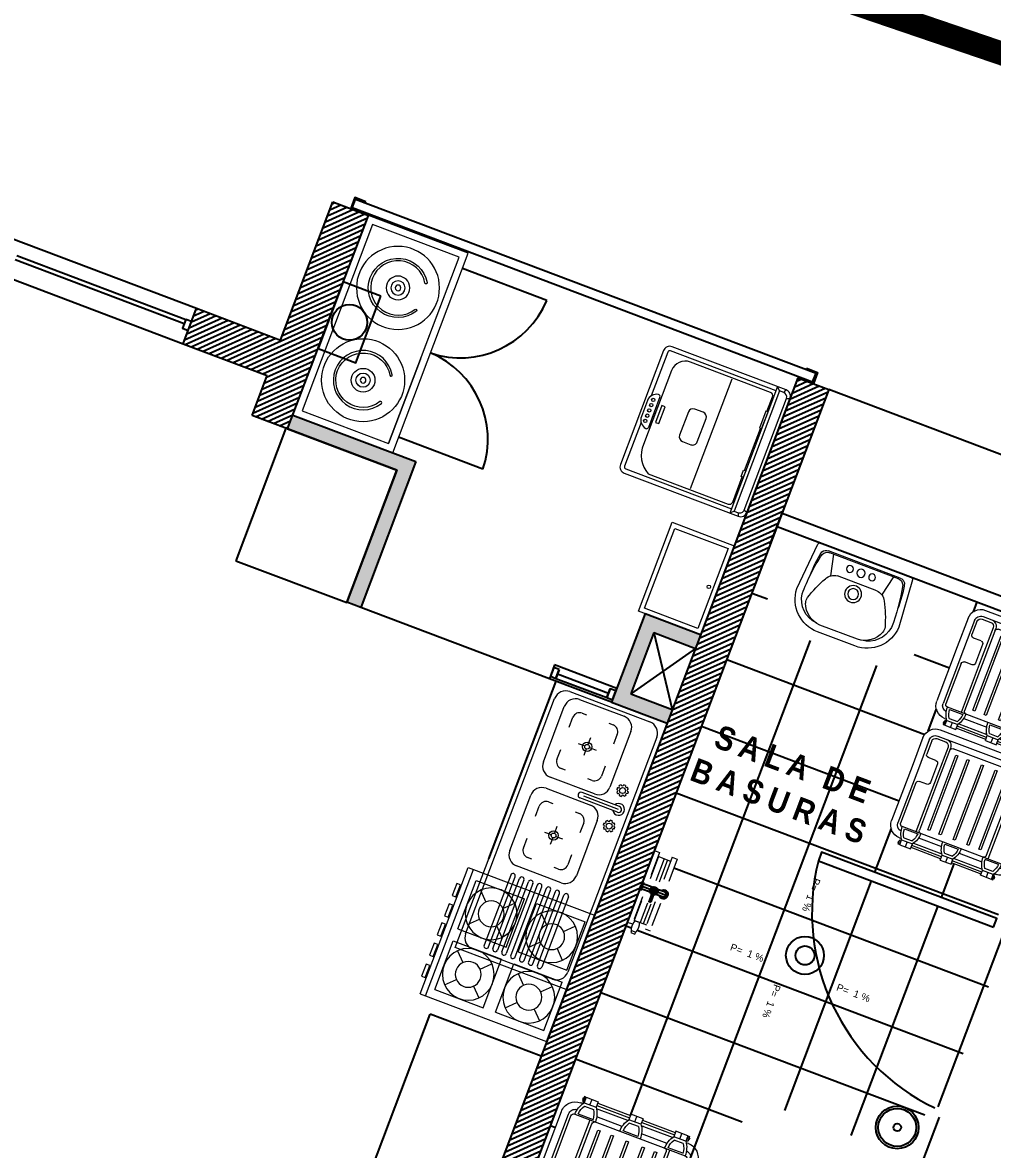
# Model space of a CAD drawing. Extents: x 0 to 346944, y 0 to 6285838.
# Drawn here: x 344185.318 to 344189.405, y 6284448.236 to 6284452.987 of the extents above; entities that cross this region are included whole.
import ezdxf

# ---------------------------------------------------------------- set-up
doc = ezdxf.new("R2010")
doc.units = 0
doc.header["$LTSCALE"] = 5
for name, pattern in [('DASHDOT', [1, 0.5, -0.25, 0, -0.25]), ('DASHDOTX2', [2, 1, -0.5, 0, -0.5]), ('HIDDEN2', [0.1875, 0.125, -0.0625])]:
    doc.linetypes.add(name, pattern=pattern)
for name, color, linetype in [('25', 2, 'Continuous'), ('PLANTA', 6, 'Continuous'), ('Prosan General Linea Oficial', 6, 'DASHDOTX2'), ('PUNTO-DE-INTERES', 254, 'Continuous')]:
    doc.layers.add(name, color=color, linetype=linetype)
doc.layers.add('76', color=76, linetype='Continuous', lineweight=5)
doc.layers.add('Muebles', color=8, linetype='Continuous', lineweight=15)
doc.styles.get("Standard").update_dxf_attribs({"font": 'ariblk.ttf', "height": 2})
doc.styles.add('TITULO', font='', dxfattribs={"height": 0.04})
doc.styles.get('TITULO').set_extended_font_data('Arial Black')

# ---------------------------------------------------------------- blocks, each defined once
blk = doc.blocks.new('cocina')
at = {"layer": 'Muebles'}
for p, q in [((36.971, 32.0011), (36.971, 32.5711)), ((37.5404, 32.5711), (36.971, 32.5711)), ((37.5165, 32.0011), (37.5165, 32.5711)), ((37.5404, 32.0011), (37.5404, 32.5711)), ((37.2165, 32.5315), (36.9983, 32.5315)), ((36.9983, 32.3133), (36.9983, 32.5315)), ((37.0688, 32.461), (37.0303, 32.4996)), ((37.1845, 32.4996), (37.146, 32.461)), ((37.2165, 32.3133), (37.2165, 32.5315)), ((37.271, 32.3133), (37.271, 32.5315)), ((37.4892, 32.5315), (37.271, 32.5315)), ((37.3416, 32.461), (37.303, 32.4996)), ((37.4573, 32.4996), (37.4187, 32.461)), ((37.4892, 32.3133), (37.4892, 32.5315)), ((37.0688, 32.3839), (37.0303, 32.3453)), ((37.1845, 32.3453), (37.146, 32.3839)), ((37.3416, 32.3839), (37.303, 32.3453)), ((37.4573, 32.3453), (37.4187, 32.3839)), ((37.2165, 32.3133), (36.9983, 32.3133)), ((37.4892, 32.3133), (37.271, 32.3133)), ((37.2165, 32.2588), (36.9983, 32.2588)), ((36.9983, 32.0406), (36.9983, 32.2588)), ((37.2165, 32.0406), (37.2165, 32.2588)), ((37.271, 32.0406), (37.271, 32.2588)), ((37.4892, 32.2588), (37.271, 32.2588)), ((37.4892, 32.0406), (37.4892, 32.2588)), ((37.0688, 32.1883), (37.0303, 32.2268)), ((37.1845, 32.2268), (37.146, 32.1883)), ((37.3416, 32.1883), (37.303, 32.2268)), ((37.4573, 32.2268), (37.4187, 32.1883)), ((37.0688, 32.1111), (37.0303, 32.0726)), ((37.1845, 32.0726), (37.146, 32.1111)), ((37.3416, 32.1111), (37.303, 32.0726)), ((37.4573, 32.0726), (37.4187, 32.1111)), ((37.2165, 32.0406), (36.9983, 32.0406)), ((37.4892, 32.0406), (37.271, 32.0406)), ((37.5404, 32.0011), (36.971, 32.0011))]:
    blk.add_line(p, q, dxfattribs=at)
for points in [[(37.5609, 32.4373), (37.5447, 32.4373), (37.5447, 32.4913), (37.5609, 32.4913)], [(37.5609, 32.3455), (37.5447, 32.3455), (37.5447, 32.3995), (37.5609, 32.3995)], [(37.5609, 32.2591), (37.5447, 32.2591), (37.5447, 32.3131), (37.5609, 32.3131)], [(37.5609, 32.1672), (37.5447, 32.1672), (37.5447, 32.2213), (37.5609, 32.2213)], [(37.5609, 32.0727), (37.5447, 32.0727), (37.5447, 32.1267), (37.5609, 32.1267)]]:
    blk.add_lwpolyline(points, close=True, dxfattribs=at)
for centre, radius in [((37.1074, 32.4224), 0.1091), ((37.3801, 32.4224), 0.1091), ((37.1074, 32.4224), 0.0545), ((37.3801, 32.4224), 0.0545), ((37.1074, 32.1497), 0.1091), ((37.3801, 32.1497), 0.1091), ((37.1074, 32.1497), 0.0545), ((37.3801, 32.1497), 0.0545)]:
    blk.add_circle(centre, radius, dxfattribs=at)
blk = doc.blocks.new('GAS')
at = {"layer": 'Muebles', "elevation": -597.625}
blk.add_lwpolyline([(38.2517, 33.8996, 1), (38.2432, 33.9048, -3.596996), (38.2432, 34.0235, 1), (38.2517, 34.0287, 3.596996)], format="xyb", close=True, dxfattribs=at)
at = {"layer": 'Muebles'}
for radius in [0.175, 0.05, 0.03]:
    blk.add_circle((38.1447, 33.9642, -597.625), radius, dxfattribs=at)
blk = doc.blocks.new('nicho gas')
at = {"layer": 'Muebles'}
for q in [(38.3429, 34.1534), (38.3429, 33.3134)]:
    blk.add_line((38.3429, 33.7734), q, dxfattribs=at)
for points in [[(37.9229, 34.1834), (38.3729, 34.1834), (38.3729, 33.2834), (37.9229, 33.2834)], [(37.9529, 34.1534), (38.3429, 34.1534), (38.3429, 33.3134), (37.9529, 33.3134)]]:
    blk.add_lwpolyline(points, close=True, dxfattribs=at)
for centre in [(38.1479, 33.9414), (38.1479, 33.5254)]:
    blk.add_circle(centre, 0.012, dxfattribs=at)
at = {"layer": 'Muebles', "xscale": -1, "rotation": 180}
blk.add_blockref('GAS', (0.0032, 67.9055, 597.625), dxfattribs=at)
at = {"layer": 'Muebles'}
blk.add_blockref('GAS', (0.0032, -0.4387, 597.625), dxfattribs=at)
blk = doc.blocks.new('lavadora')
at = {"layer": 'Muebles'}
for p, q in [((3364.8017, 1647.838), (3364.2887, 1647.838)), ((3364.7637, 1647.838), (3364.7637, 1647.268)), ((3364.7779, 1647.8237), (3364.7637, 1647.838)), ((3364.7969, 1647.8237), (3364.8017, 1647.838)), ((3364.2602, 1647.8095), (3364.2602, 1647.2965)), ((3364.2792, 1647.8095), (3364.2792, 1647.6126)), ((3364.7637, 1647.819), (3364.2887, 1647.819)), ((3364.7447, 1647.8047), (3364.3837, 1647.8047)), ((3364.5728, 1647.306), (3364.5728, 1647.8)), ((3364.7589, 1647.724), (3364.7589, 1647.7905)), ((3364.7779, 1647.8237), (3364.7779, 1647.2822)), ((3364.7969, 1647.8237), (3364.7779, 1647.8237)), ((3364.8159, 1647.8047), (3364.8302, 1647.8095)), ((3364.8159, 1647.3012), (3364.8159, 1647.8047)), ((3364.8302, 1647.2965), (3364.8302, 1647.8095)), ((3364.3219, 1647.743), (3364.3219, 1647.4102)), ((3364.7542, 1647.724), (3364.7542, 1647.6477)), ((3364.7637, 1647.724), (3364.7542, 1647.724)), ((3364.7637, 1647.6477), (3364.7637, 1647.724)), ((3364.7542, 1647.6477), (3364.7637, 1647.6477)), ((3364.7589, 1647.4577), (3364.7589, 1647.6477)), ((3364.2716, 1647.5888), (3364.2716, 1647.5166)), ((3364.3153, 1647.6218), (3364.3153, 1647.4837)), ((3364.3362, 1647.5907), (3364.3362, 1647.5147)), ((3364.3504, 1647.5907), (3364.3362, 1647.5907)), ((3364.3504, 1647.5147), (3364.3504, 1647.5907)), ((3364.4497, 1647.605), (3364.4497, 1647.5005)), ((3364.5086, 1647.6259), (3364.4706, 1647.6259)), ((3364.5295, 1647.5005), (3364.5295, 1647.605)), ((3364.2792, 1647.4929), (3364.2792, 1647.2965)), ((3364.3362, 1647.5147), (3364.3504, 1647.5147)), ((3364.4706, 1647.4796), (3364.5086, 1647.4796)), ((3364.7542, 1647.4292), (3364.7542, 1647.4577)), ((3364.7542, 1647.4577), (3364.7637, 1647.4577)), ((3364.7637, 1647.4577), (3364.7637, 1647.4292)), ((3364.7637, 1647.4292), (3364.7542, 1647.4292)), ((3364.7589, 1647.3155), (3364.7589, 1647.4292)), ((3364.2887, 1647.287), (3364.7637, 1647.287)), ((3364.2887, 1647.268), (3364.8017, 1647.268)), ((3364.3837, 1647.3012), (3364.7447, 1647.3012)), ((3364.7779, 1647.2822), (3364.7637, 1647.268)), ((3364.7779, 1647.2822), (3364.7969, 1647.2822)), ((3364.7969, 1647.2822), (3364.8017, 1647.268)), ((3364.8159, 1647.3012), (3364.8302, 1647.2965))]:
    blk.add_line(p, q, dxfattribs=at)
for centre in [(3364.2934, 1647.6002), (3364.2934, 1647.5765), (3364.2934, 1647.5527), (3364.2934, 1647.529), (3364.2934, 1647.5052)]:
    blk.add_circle(centre, 0.00713, dxfattribs=at)
for centre, radius, start, end in [((3364.2887, 1647.8095), 0.0285, 90, 180), ((3364.8017, 1647.8095), 0.0285, 0, 90), ((3364.2887, 1647.8095), 0.0095, 90, 180), ((3364.3837, 1647.743), 0.0618, 90, 180), ((3364.7447, 1647.7905), 0.0143, 0, 90), ((3364.7969, 1647.8047), 0.019, 0, 90), ((3364.3124, 1647.5888), 0.0408, 98.2132, 180), ((3364.3077, 1647.6218), 0.0076, 0, 98.2132), ((3364.4706, 1647.605), 0.0209, 90, 180), ((3364.5086, 1647.605), 0.0209, 0, 90), ((3364.3124, 1647.5166), 0.0408, 180, 261.7868), ((3364.4706, 1647.5005), 0.0209, 180, 270), ((3364.5086, 1647.5005), 0.0209, 270, 0), ((3364.3077, 1647.4837), 0.0076, 261.7868, 0), ((3364.4393, 1647.4048), 0.1176, 177.3205, 241.7298), ((3364.7447, 1647.3155), 0.0143, 270, 0), ((3364.2887, 1647.2965), 0.0285, 180, 270), ((3364.2887, 1647.2965), 0.0095, 180, 270), ((3364.7969, 1647.3012), 0.019, 270, 0), ((3364.8017, 1647.2965), 0.0285, 270, 0)]:
    blk.add_arc(centre, radius, start, end, dxfattribs=at)
blk = doc.blocks.new('lavamopa')
at = {"layer": 'Muebles', "elevation": 601.4878}
for points in [[(39.4163, 32.9535), (39.8163, 32.9535), (39.8163, 32.6735), (39.4163, 32.6735)], [(39.4363, 32.9335), (39.7963, 32.9335), (39.7963, 32.6935), (39.4363, 32.6935)]]:
    blk.add_lwpolyline(points, close=True, dxfattribs=at)
at = {"layer": 'Muebles'}
blk.add_circle((39.6163, 32.7124, 601.4878), 0.00735, dxfattribs=at)
blk = doc.blocks.new('Lava Plato')
at = {"layer": 'Muebles'}
for p, q in [((3364.3268, 1648.6459), (3364.6868, 1648.6459)), ((3364.2768, 1647.5359), (3364.2768, 1648.5959)), ((3364.3868, 1648.2975), (3364.3868, 1648.614)), ((3364.4068, 1648.614), (3364.4068, 1648.2975)), ((3364.4268, 1648.614), (3364.4268, 1648.2975)), ((3364.4468, 1648.2975), (3364.4468, 1648.614)), ((3364.4668, 1648.614), (3364.4668, 1648.2975)), ((3364.4868, 1648.2975), (3364.4868, 1648.614)), ((3364.5068, 1648.614), (3364.5068, 1648.2975)), ((3364.5268, 1648.2975), (3364.5268, 1648.614)), ((3364.5468, 1648.2975), (3364.5468, 1648.614)), ((3364.5668, 1648.614), (3364.5668, 1648.2975)), ((3364.5868, 1648.2975), (3364.5868, 1648.614)), ((3364.6068, 1648.614), (3364.6068, 1648.2975)), ((3364.6268, 1648.614), (3364.6268, 1648.2975)), ((3364.6468, 1648.2975), (3364.6468, 1648.614)), ((3364.7368, 1648.5959), (3364.7368, 1647.5359)), ((3364.4368, 1648.2527), (3364.6368, 1648.2527)), ((3364.3868, 1647.9527), (3364.3868, 1648.2027)), ((3364.4368, 1648.1277), (3364.4368, 1648.1727)), ((3364.4668, 1648.2027), (3364.4868, 1648.2027)), ((3364.5868, 1648.2027), (3364.6068, 1648.2027)), ((3364.6368, 1648.1727), (3364.6368, 1648.1277)), ((3364.6868, 1648.2027), (3364.6868, 1647.9527)), ((3364.5368, 1648.0877), (3364.5368, 1648.1177)), ((3364.5268, 1648.0777), (3364.4968, 1648.0777)), ((3364.5368, 1648.0377), (3364.5368, 1648.0677)), ((3364.5768, 1648.0777), (3364.5468, 1648.0777)), ((3364.4368, 1647.9827), (3364.4368, 1648.0277)), ((3364.6368, 1648.0277), (3364.6368, 1647.9827)), ((3364.4868, 1647.9527), (3364.4668, 1647.9527)), ((3364.6068, 1647.9527), (3364.5868, 1647.9527)), ((3364.3193, 1647.8902), (3364.4886, 1647.8902)), ((3364.3193, 1647.8777), (3364.4761, 1647.8777)), ((3364.6368, 1647.9027), (3364.4368, 1647.9027)), ((3364.3193, 1647.8652), (3364.4886, 1647.8652)), ((3364.4368, 1647.8527), (3364.6368, 1647.8527)), ((3364.3868, 1647.5527), (3364.3868, 1647.8027)), ((3364.4668, 1647.8027), (3364.4868, 1647.8027)), ((3364.5868, 1647.8027), (3364.6068, 1647.8027)), ((3364.6868, 1647.8027), (3364.6868, 1647.5527)), ((3364.4368, 1647.7277), (3364.4368, 1647.7727)), ((3364.6368, 1647.7727), (3364.6368, 1647.7277)), ((3364.5368, 1647.6877), (3364.5368, 1647.7177)), ((3364.5268, 1647.6777), (3364.4968, 1647.6777)), ((3364.5368, 1647.6377), (3364.5368, 1647.6677)), ((3364.5768, 1647.6777), (3364.5468, 1647.6777)), ((3364.4368, 1647.5827), (3364.4368, 1647.6277)), ((3364.6368, 1647.6277), (3364.6368, 1647.5827)), ((3364.4868, 1647.5527), (3364.4668, 1647.5527)), ((3364.6068, 1647.5527), (3364.5868, 1647.5527)), ((3364.6368, 1647.5027), (3364.4368, 1647.5027)), ((3364.6868, 1647.4859), (3364.3268, 1647.4859))]:
    blk.add_line(p, q, dxfattribs=at)
blk.add_lwpolyline([(3364.2568, 1648.6659), (3364.7568, 1648.6659), (3364.7568, 1647.4659), (3364.2568, 1647.4659)], close=True, dxfattribs=at)
for centre, radius in [((3364.5368, 1648.0777), 0.02), ((3364.5368, 1648.0777), 0.01), ((3364.3318, 1647.9577), 0.0125), ((3364.3318, 1647.7977), 0.0125), ((3364.5368, 1647.6777), 0.02), ((3364.5368, 1647.6777), 0.01)]:
    blk.add_circle(centre, radius, dxfattribs=at)
for centre, radius, start, end in [((3364.3268, 1648.5959), 0.05, 90, 180), ((3364.6868, 1648.5959), 0.05, 0, 90), ((3364.3968, 1648.614), 0.01, 90, 180), ((3364.3968, 1648.614), 0.01, 0, 90), ((3364.4368, 1648.614), 0.01, 90, 180), ((3364.4368, 1648.614), 0.01, 0, 90), ((3364.4768, 1648.614), 0.01, 90, 180), ((3364.4768, 1648.614), 0.01, 0, 90), ((3364.5168, 1648.614), 0.01, 90, 180), ((3364.5168, 1648.614), 0.01, 0, 90), ((3364.5568, 1648.614), 0.01, 90, 180), ((3364.5568, 1648.614), 0.01, 0, 90), ((3364.5968, 1648.614), 0.01, 90, 180), ((3364.5968, 1648.614), 0.01, 0, 90), ((3364.6368, 1648.614), 0.01, 90, 180), ((3364.6368, 1648.614), 0.01, 0, 90), ((3364.3968, 1648.2975), 0.01, 180, 270), ((3364.4368, 1648.2027), 0.05, 90, 180), ((3364.3968, 1648.2975), 0.01, 270, 0), ((3364.4368, 1648.2975), 0.01, 180, 270), ((3364.4368, 1648.2975), 0.01, 270, 0), ((3364.4768, 1648.2975), 0.01, 180, 270), ((3364.4768, 1648.2975), 0.01, 270, 0), ((3364.5168, 1648.2975), 0.01, 180, 270), ((3364.5168, 1648.2975), 0.01, 270, 0), ((3364.5568, 1648.2975), 0.01, 180, 270), ((3364.5568, 1648.2975), 0.01, 270, 0), ((3364.5968, 1648.2975), 0.01, 180, 270), ((3364.5968, 1648.2975), 0.01, 270, 0), ((3364.6368, 1648.2975), 0.01, 180, 270), ((3364.6368, 1648.2975), 0.01, 270, 0), ((3364.6368, 1648.2027), 0.05, 0, 90), ((3364.4668, 1648.1727), 0.03, 90, 180), ((3364.6068, 1648.1727), 0.03, 0, 90), ((3364.3078, 1647.9677), 0.00598, 263.5191, 51.4809), ((3364.3318, 1647.9577), 0.025, 125.7931, 144.2069), ((3364.3218, 1647.9817), 0.00598, 218.5191, 6.4809), ((3364.3318, 1647.9577), 0.025, 80.7931, 99.2069), ((3364.3417, 1647.9817), 0.00598, 173.5191, 321.4809), ((3364.3318, 1647.9577), 0.025, 35.7931, 54.2069), ((3364.3558, 1647.9677), 0.00598, 128.5191, 276.4809), ((3364.4668, 1647.9827), 0.03, 180, 270), ((3364.6068, 1647.9827), 0.03, 270, 0), ((3364.3318, 1647.9577), 0.025, 170.7931, 189.2069), ((3364.3078, 1647.9478), 0.00598, 308.5191, 96.4809), ((3364.3318, 1647.9577), 0.025, 215.7931, 234.2069), ((3364.3218, 1647.9337), 0.00598, 353.5191, 141.4809), ((3364.3318, 1647.9577), 0.025, 260.7931, 279.2069), ((3364.3417, 1647.9337), 0.00598, 38.5191, 186.4809), ((3364.3318, 1647.9577), 0.025, 305.7931, 324.2069), ((3364.3558, 1647.9478), 0.00598, 83.5191, 231.4809), ((3364.3318, 1647.9577), 0.025, 350.7931, 9.2069), ((3364.4368, 1647.9527), 0.05, 180, 270), ((3364.6368, 1647.9527), 0.05, 270, 0), ((3364.3193, 1647.8777), 0.025, 30, 330), ((3364.3193, 1647.8777), 0.0125, 90, 270), ((3364.4886, 1647.8777), 0.0125, 270, 90), ((3364.4368, 1647.8027), 0.05, 90, 180), ((3364.6368, 1647.8027), 0.05, 0, 90), ((3364.3318, 1647.7977), 0.025, 170.7931, 189.2069), ((3364.3078, 1647.8077), 0.00598, 263.5191, 51.4809), ((3364.3078, 1647.7878), 0.00598, 308.5191, 96.4809), ((3364.3318, 1647.7977), 0.025, 125.7931, 144.2069), ((3364.3318, 1647.7977), 0.025, 215.7931, 234.2069), ((3364.3218, 1647.8217), 0.00598, 218.5191, 6.4809), ((3364.3218, 1647.7737), 0.00598, 353.5191, 141.4809), ((3364.3318, 1647.7977), 0.025, 80.7931, 99.2069), ((3364.3417, 1647.8217), 0.00598, 173.5191, 321.4809), ((3364.3417, 1647.7737), 0.00598, 38.5191, 186.4809), ((3364.3318, 1647.7977), 0.025, 35.7931, 54.2069), ((3364.3318, 1647.7977), 0.025, 305.7931, 324.2069), ((3364.3558, 1647.8077), 0.00598, 128.5191, 276.4809), ((3364.3558, 1647.7878), 0.00598, 83.5191, 231.4809), ((3364.3318, 1647.7977), 0.025, 350.7931, 9.2069), ((3364.4668, 1647.7727), 0.03, 90, 180), ((3364.6068, 1647.7727), 0.03, 0, 90), ((3364.3318, 1647.7977), 0.025, 260.7931, 279.2069), ((3364.4368, 1647.5527), 0.05, 180, 270), ((3364.4668, 1647.5827), 0.03, 180, 270), ((3364.6068, 1647.5827), 0.03, 270, 0), ((3364.6368, 1647.5527), 0.05, 270, 0), ((3364.3268, 1647.5359), 0.05, 180, 270), ((3364.6868, 1647.5359), 0.05, 270, 0)]:
    blk.add_arc(centre, radius, start, end, dxfattribs=at)
blk = doc.blocks.new('L')
at = {"color": 8}
for p, q in [((-0.1074, 0), (-0.07, 0)), ((-0.0961, 0.0113), (-0.0656, 0.0113)), ((-0.0532, 0), (-0.0658, 0)), ((-0.0569, 0.0027), (-0.0569, -0.048)), ((-0.0532, 0.0065), (-0.0532, 0.0065)), ((-0.0532, 0), (-0.0405, 0)), ((-0.0494, 0.0027), (-0.0494, -0.048)), ((-0.0407, 0.0113), (0, 0.0113)), ((-0.0364, 0), (0, 0)), ((0, 0), (0, 0.019)), ((0, 0.019), (0.0049, 0.019)), ((0, 0), (0, -0.019)), ((0.0049, 0.019), (0.0049, 0)), ((0.0049, -0.019), (0.0049, 0)), ((-0.0961, -0.0113), (-0.0656, -0.0113)), ((-0.0407, -0.0113), (0, -0.0113)), ((0, -0.019), (0.0049, -0.019)), ((-0.0532, -0.0518), (-0.0532, -0.0518))]:
    blk.add_line(p, q, dxfattribs=at)
for centre, radius, start, end in [((-0.0961, 0), 0.0189, 36.8699, 323.1301), ((-0.0961, 0), 0.0151, 48.5904, 311.4096), ((-0.0961, 0), 0.0113, 90, 270), ((-0.0532, 0), 0.0168, 282.9781, 257.0219), ((-0.0532, 0), 0.0117, 288.7717, 251.2283), ((-0.0532, 0.0027), 0.00377, 90, 180), ((-0.0532, 0.0027), 0.00377, 360, 90), ((-0.0532, -0.048), 0.00377, 180, 270), ((-0.0532, -0.048), 0.00377, 270, 360)]:
    blk.add_arc(centre, radius, start, end, dxfattribs=at)
blk = doc.blocks.new('A$C06A264A9')
at = {"layer": '76', "color": 8, "linetype": 'HIDDEN2', "ltscale": 0.01}
for p, q in [((0.0299, 0.1027), (0.0299, 0.0799)), ((0.352, 0.1027), (0.352, 0.0799)), ((0.0299, 0.0799), (0.352, 0.0799)), ((0.047, 0.0799), (0.047, 0.0228)), ((0.047, 0.078), (0.3349, 0.078)), ((0.047, 0.0513), (0.3349, 0.0513)), ((0.3349, 0.0799), (0.3349, 0.0228)), ((0.3349, 0.0793), (0.3349, 0.0624)), ((0.3796, 0.0736), (0.3796, 0.0546)), ((0.0299, 0.0228), (0.0299, 0)), ((0.0299, 0.0228), (0.352, 0.0228)), ((0.0299, 0), (0.352, 0)), ((0.047, 0.0371), (0.3349, 0.0371)), ((0.352, 0.0228), (0.352, 0))]:
    blk.add_line(p, q, dxfattribs=at)
for points in [[(0.3349, 0.0727, -0.032394), (0.3374, 0.074, -0.061522), (0.3462, 0.0769, -0.047795), (0.3581, 0.078, -0.047795)], [(0.3785, 0.0546, -0.059976), (0.3699, 0.0519, -0.047795), (0.3581, 0.0507, -0.047795), (0.3462, 0.0519, -0.061522), (0.3374, 0.0547, -0.025874), (0.3349, 0.0558, -0.183437)], [(0.3581, 0.078, -0.047795), (0.3699, 0.0769, -0.061522), (0.3787, 0.074, -0.014601), (0.3798, 0.0735, -0.183437)]]:
    blk.add_lwpolyline(points, format="xyb", dxfattribs=at)
blk.add_lwpolyline([(0.3798, 0.0735), (0.3877, 0.0735), (0.3877, 0.0546), (0.3785, 0.0546)], dxfattribs=at)
at = {"layer": '25', "color": 8, "rotation": 89.99999923757012}
blk.add_blockref('L', (0.1891, 0.0978), dxfattribs=at)
blk = doc.blocks.new('BASURERO 360')
at = {"layer": 'Muebles', "ltscale": 0.01}
for p, q in [((3219.9417, 1613.8597), (3219.9415, 1613.8374)), ((3219.9473, 1613.8596), (3219.9417, 1613.8597)), ((3219.9471, 1613.8374), (3219.9473, 1613.8596)), ((3219.9492, 1613.8597), (3219.949, 1613.835)), ((3219.9492, 1613.8597), (3220.0037, 1613.8593)), ((3219.9759, 1613.8347), (3219.9761, 1613.8595)), ((3220.0037, 1613.8593), (3220.0035, 1613.8345)), ((3220.1514, 1613.8581), (3220.1513, 1613.8334)), ((3220.1514, 1613.8581), (3220.2059, 1613.8577)), ((3220.1787, 1613.8332), (3220.1789, 1613.8579)), ((3220.2059, 1613.8577), (3220.2057, 1613.833)), ((3220.3537, 1613.8566), (3220.3535, 1613.8318)), ((3220.4081, 1613.8561), (3220.3537, 1613.8566)), ((3220.381, 1613.8316), (3220.3812, 1613.8564)), ((3220.4081, 1613.8561), (3220.4079, 1613.8314)), ((3220.4099, 1613.8338), (3220.4101, 1613.8561)), ((3220.4101, 1613.8561), (3220.4157, 1613.856)), ((3220.4157, 1613.856), (3220.4155, 1613.8337)), ((3219.9359, 1613.8299), (3219.9455, 1613.8298)), ((3219.9384, 1613.8536), (3219.9384, 1613.8435)), ((3219.9384, 1613.8536), (3219.9416, 1613.8536)), ((3219.9384, 1613.8435), (3219.9415, 1613.8435)), ((3219.9415, 1613.8374), (3219.9471, 1613.8374)), ((3219.9471, 1613.8434), (3219.9491, 1613.8434)), ((3219.9472, 1613.8536), (3219.9492, 1613.8536)), ((3219.949, 1613.835), (3220.0035, 1613.8345)), ((3219.9557, 1613.8223), (3219.9967, 1613.822)), ((3220.1513, 1613.8419), (3220.0036, 1613.843)), ((3220.1514, 1613.852), (3220.0037, 1613.8531)), ((3220.0069, 1613.8293), (3220.1477, 1613.8282)), ((3220.1381, 1613.8283), (3220.1477, 1613.8282)), ((3220.1513, 1613.8334), (3220.2057, 1613.833)), ((3220.1579, 1613.8207), (3220.1989, 1613.8204)), ((3220.3535, 1613.8403), (3220.2058, 1613.8414)), ((3220.3536, 1613.8504), (3220.2059, 1613.8516)), ((3220.2092, 1613.8278), (3220.35, 1613.8267)), ((3220.4079, 1613.8314), (3220.3535, 1613.8318)), ((3220.4011, 1613.8189), (3220.3601, 1613.8192)), ((3220.41, 1613.8398), (3220.408, 1613.8399)), ((3220.4101, 1613.85), (3220.4081, 1613.85)), ((3220.4155, 1613.8337), (3220.4099, 1613.8338)), ((3220.4114, 1613.8262), (3220.421, 1613.8261)), ((3220.421, 1613.8261), (3220.4114, 1613.8262)), ((3220.4188, 1613.8499), (3220.4156, 1613.8499)), ((3220.4187, 1613.8398), (3220.4156, 1613.8398)), ((3220.4188, 1613.8499), (3220.4187, 1613.8398)), ((3219.8703, 1613.4968), (3219.8724, 1613.7674)), ((3219.9018, 1613.4965), (3219.9039, 1613.7671)), ((3219.9149, 1613.5625), (3219.9165, 1613.7639)), ((3220.4269, 1613.7725), (3219.9292, 1613.7764)), ((3219.9424, 1613.7829), (3220.0093, 1613.7824)), ((3219.9958, 1613.4958), (3219.998, 1613.7758)), ((3220.0084, 1613.4957), (3220.0105, 1613.7631)), ((3220.0198, 1613.7977), (3220.1344, 1613.7969)), ((3220.1446, 1613.7813), (3220.2115, 1613.7808)), ((3220.222, 1613.7962), (3220.3366, 1613.7953)), ((3220.4138, 1613.7792), (3220.3468, 1613.7797)), ((3220.3559, 1613.493), (3220.3581, 1613.773)), ((3220.4499, 1613.4923), (3220.452, 1613.7629)), ((3220.4814, 1613.492), (3220.4835, 1613.7626)), ((3220.0459, 1613.7469), (3220.0439, 1613.4954)), ((3220.0561, 1613.7469), (3220.0459, 1613.7469)), ((3220.0542, 1613.4953), (3220.0561, 1613.7469)), ((3220.1022, 1613.7465), (3220.1003, 1613.495)), ((3220.1125, 1613.7464), (3220.1022, 1613.7465)), ((3220.1105, 1613.4949), (3220.1125, 1613.7464)), ((3220.1738, 1613.7459), (3220.1719, 1613.4944)), ((3220.1841, 1613.7459), (3220.1738, 1613.7459)), ((3220.1821, 1613.4944), (3220.1841, 1613.7459)), ((3220.242, 1613.7454), (3220.2401, 1613.4939)), ((3220.2523, 1613.7453), (3220.242, 1613.7454)), ((3220.2503, 1613.4938), (3220.2523, 1613.7453)), ((3220.3018, 1613.745), (3220.2999, 1613.4934)), ((3220.312, 1613.7449), (3220.3018, 1613.745)), ((3220.3101, 1613.4934), (3220.312, 1613.7449)), ((3220.3433, 1613.4931), (3220.3454, 1613.7605)), ((3220.4378, 1613.5584), (3220.4394, 1613.7598)), ((3219.9652, 1613.5495), (3219.9274, 1613.5498)), ((3219.9774, 1613.4959), (3219.9777, 1613.5368)), ((3220.3743, 1613.4929), (3220.3746, 1613.5337)), ((3220.3873, 1613.5462), (3220.4251, 1613.5459))]:
    blk.add_line(p, q, dxfattribs=at)
at = {"layer": 'Muebles'}
for p, q in [((3219.8667, 1613.0286), (3219.8703, 1613.4968)), ((3219.8982, 1613.0283), (3219.9018, 1613.4965)), ((3219.9745, 1613.1188), (3219.9774, 1613.4959)), ((3219.9922, 1613.0276), (3219.9958, 1613.4958)), ((3220.0049, 1613.0388), (3220.0084, 1613.4957)), ((3220.0439, 1613.4954), (3220.0405, 1613.0495)), ((3220.0507, 1613.0495), (3220.0542, 1613.4953)), ((3220.1003, 1613.495), (3220.0968, 1613.0491)), ((3220.1071, 1613.049), (3220.1105, 1613.4949)), ((3220.1719, 1613.4944), (3220.1684, 1613.0485)), ((3220.1787, 1613.0485), (3220.1821, 1613.4944)), ((3220.2401, 1613.4939), (3220.2366, 1613.048)), ((3220.2469, 1613.0479), (3220.2503, 1613.4938)), ((3220.2999, 1613.4934), (3220.2964, 1613.0476)), ((3220.3066, 1613.0475), (3220.3101, 1613.4934)), ((3220.3397, 1613.0249), (3220.3433, 1613.4931)), ((3220.3523, 1613.0248), (3220.3559, 1613.493)), ((3220.3714, 1613.1157), (3220.3743, 1613.4929)), ((3220.4463, 1613.0241), (3220.4499, 1613.4923)), ((3220.4778, 1613.0238), (3220.4814, 1613.492)), ((3219.9618, 1613.1063), (3219.924, 1613.1066)), ((3220.3839, 1613.103), (3220.4217, 1613.1027)), ((3219.9108, 1613.0282), (3219.9113, 1613.0941)), ((3220.0405, 1613.0495), (3220.0507, 1613.0495)), ((3220.0968, 1613.0491), (3220.1071, 1613.049)), ((3220.1684, 1613.0485), (3220.1787, 1613.0485)), ((3220.4337, 1613.0242), (3220.4342, 1613.09)), ((3219.9295, 1613.0092), (3219.9731, 1613.0088)), ((3220.3271, 1613.0237), (3220.0174, 1613.0261)), ((3220.2366, 1613.048), (3220.2469, 1613.0479)), ((3220.2964, 1613.0476), (3220.3066, 1613.0475)), ((3220.4146, 1613.0054), (3220.3711, 1613.0058)), ((3219.9292, 1612.9651), (3220.4143, 1612.9613)), ((3219.9295, 1612.9966), (3220.4145, 1612.9928))]:
    blk.add_line(p, q, dxfattribs=at)
at = {"layer": 'Muebles', "ltscale": 0.01}
for centre, radius, start, end in [((3219.9354, 1613.7669), 0.063, 89.5567, 179.5567), ((3220.0313, 1613.7749), 0.1018, 143.8675, 179.189), ((3220.0313, 1613.7749), 0.0892, 147.9187, 174.8858), ((3219.9204, 1613.7758), 0.0892, 4.2275, 31.1946), ((3219.9204, 1613.7758), 0.1018, 359.9243, 35.2459), ((3220.2335, 1613.7734), 0.1018, 143.8675, 179.189), ((3220.2335, 1613.7734), 0.0892, 147.9187, 174.8858), ((3220.1226, 1613.7742), 0.0892, 4.2275, 31.1946), ((3220.1226, 1613.7742), 0.1018, 359.9243, 35.2459), ((3220.4357, 1613.7718), 0.1018, 143.8675, 179.189), ((3220.4357, 1613.7718), 0.0892, 147.9187, 174.8858), ((3220.3248, 1613.7726), 0.0892, 4.2275, 31.1946), ((3220.3248, 1613.7726), 0.1018, 359.9243, 35.2459), ((3220.4205, 1613.7631), 0.063, 359.5567, 89.5567), ((3219.9354, 1613.7669), 0.0315, 95.9245, 179.5567), ((3219.9291, 1613.7638), 0.0126, 89.5567, 179.5567), ((3220.0231, 1613.763), 0.0126, 89.5567, 179.5567), ((3220.3328, 1613.7606), 0.0126, 359.5567, 89.5567), ((3220.4205, 1613.7631), 0.0315, 359.5567, 83.1889), ((3220.4268, 1613.7599), 0.0126, 359.5567, 89.5567), ((3219.9275, 1613.5624), 0.0126, 179.5567, 269.5567), ((3219.9651, 1613.5369), 0.0126, 359.5567, 89.5567), ((3220.3872, 1613.5336), 0.0126, 89.5567, 179.5567), ((3220.4252, 1613.5585), 0.0126, 269.5567, 359.5567)]:
    blk.add_arc(centre, radius, start, end, dxfattribs=at)
at = {"layer": 'Muebles'}
for centre, radius, start, end in [((3219.9239, 1613.094), 0.0126, 89.5567, 179.5567), ((3219.9619, 1613.1189), 0.0126, 269.5567, 359.5567), ((3220.384, 1613.1156), 0.0126, 179.5567, 269.5567), ((3220.4216, 1613.0901), 0.0126, 359.5567, 89.5567), ((3219.9297, 1613.0281), 0.063, 179.5567, 269.5567), ((3219.9297, 1613.0281), 0.0315, 179.5567, 269.5567), ((3219.9297, 1613.0281), 0.0189, 179.5567, 269.5567), ((3219.9733, 1613.0277), 0.0315, 269.5567, 359.5567), ((3219.9733, 1613.0277), 0.0189, 269.5567, 359.5567), ((3220.0175, 1613.0387), 0.0126, 179.5567, 269.5567), ((3220.3272, 1613.0363), 0.0126, 269.5567, 359.5567), ((3220.3272, 1613.0363), 0.0126, 269.5567, 359.5567), ((3220.3712, 1613.0247), 0.0315, 179.5567, 269.5567), ((3220.3712, 1613.0247), 0.0189, 179.5567, 269.5567), ((3220.4148, 1613.0243), 0.063, 269.5567, 359.5567), ((3220.4148, 1613.0243), 0.0315, 269.5567, 359.5567), ((3220.4148, 1613.0243), 0.0189, 269.5567, 359.5567)]:
    blk.add_arc(centre, radius, start, end, dxfattribs=at)
blk = doc.blocks.new('Lm')
at = {"layer": 'Muebles'}
for p, q in [((2804.4815, 1348.0302), (2804.5704, 1348.0502)), ((2804.5704, 1348.0707), (2804.5704, 1347.7617)), ((2804.5754, 1348.0771), (2804.5754, 1347.7534)), ((2804.2704, 1347.9997), (2804.2704, 1347.8308)), ((2804.4904, 1348.0039), (2804.4904, 1347.8265)), ((2804.4815, 1347.8002), (2804.5704, 1347.7802))]:
    blk.add_line(p, q, dxfattribs=at)
blk.add_lwpolyline([(2804.2404, 1347.8308, 0.401648), (2804.3798, 1347.6852), (2804.5863, 1347.7024, 0.388376), (2804.5954, 1347.7124), (2804.5954, 1348.1181, 0.388376), (2804.5863, 1348.128), (2804.3798, 1348.1452, 0.401648), (2804.2404, 1347.9997)], format="xyb", close=True, dxfattribs=at)
for centre, radius in [((2804.5364, 1347.9652), 0.0145), ((2804.4424, 1347.9152), 0.0358), ((2804.4424, 1347.9152), 0.023), ((2804.5364, 1347.9152), 0.0175), ((2804.5364, 1347.8652), 0.0145)]:
    blk.add_circle(centre, radius, dxfattribs=at)
for centre, radius, start, end in [((2804.3838, 1348.0061), 0.1114, 98.6473, 173.7178), ((2804.3702, 1347.2451), 0.8711, 77.9291, 90.2075), ((2804.4574, 1347.6148), 0.498, 77.7657, 90.9782), ((2804.5407, 1348.0697), 0.0297, 358.064, 66.8999), ((2804.5452, 1348.0771), 0.0302, 0.0056, 53.9643), ((2804.3704, 1347.9949), 0.1002, 110.1682, 177.2516), ((2804.3501, 1348.0442), 0.0469, 77.4428, 107.6709), ((2804.2099, 1347.5914), 0.5208, 61.1413, 73.2122), ((2804.4392, 1348.0013), 0.0512, 2.9507, 64.5112), ((2804.3704, 1347.8356), 0.1002, 182.7484, 249.8318), ((2804.3838, 1347.8243), 0.1114, 186.2822, 261.3527), ((2804.4392, 1347.8292), 0.0512, 295.4888, 357.0493), ((2804.2099, 1348.2391), 0.5208, 286.7878, 298.8587), ((2804.3501, 1347.7863), 0.0469, 252.3291, 282.5572), ((2804.3702, 1348.5853), 0.8711, 269.7925, 282.0709), ((2804.4574, 1348.2157), 0.498, 269.0218, 282.2343), ((2804.5407, 1347.7607), 0.0297, 293.1001, 1.936), ((2804.5452, 1347.7534), 0.0302, 306.0357, 359.9944)]:
    blk.add_arc(centre, radius, start, end, dxfattribs=at)
blk = doc.blocks.new('BASURERO 120')
at = {"layer": 'Muebles', "ltscale": 0.01}
for p, q in [((3220.6363, 1613.4921, 0.047), (3220.6362, 1613.483, 0.047)), ((3220.6362, 1613.483, 0.047), (3220.639, 1613.4829, 0.047)), ((3220.6363, 1613.4921, 0.047), (3220.6391, 1613.4921, 0.047)), ((3220.6392, 1613.4975, 0.047), (3220.639, 1613.4775, 0.047)), ((3220.639, 1613.4775, 0.047), (3220.644, 1613.4774, 0.047)), ((3220.6442, 1613.4975, 0.047), (3220.6392, 1613.4975, 0.047)), ((3220.644, 1613.4774, 0.047), (3220.6442, 1613.4975, 0.047)), ((3220.6441, 1613.492, 0.047), (3220.6459, 1613.492, 0.047)), ((3220.6441, 1613.4829, 0.047), (3220.6459, 1613.4829, 0.047)), ((3220.646, 1613.4975, 0.047), (3220.6458, 1613.4753, 0.047)), ((3220.646, 1613.4975, 0.047), (3220.695, 1613.4971, 0.047)), ((3220.67, 1613.4751, 0.047), (3220.6702, 1613.4973, 0.047)), ((3220.695, 1613.4971, 0.047), (3220.6948, 1613.4749, 0.047)), ((3220.8279, 1613.4906, 0.047), (3220.6949, 1613.4916, 0.047)), ((3220.8279, 1613.4815, 0.047), (3220.6949, 1613.4825, 0.047)), ((3220.828, 1613.4961, 0.047), (3220.8278, 1613.4739, 0.047)), ((3220.828, 1613.4961, 0.047), (3220.877, 1613.4957, 0.047)), ((3220.8525, 1613.4737, 0.047), (3220.8527, 1613.4959, 0.047)), ((3220.877, 1613.4957, 0.047), (3220.8768, 1613.4735, 0.047)), ((3221.0099, 1613.4892, 0.047), (3220.8769, 1613.4902, 0.047)), ((3221.0098, 1613.4801, 0.047), (3220.8769, 1613.4811, 0.047)), ((3221.01, 1613.4947, 0.047), (3221.0098, 1613.4724, 0.047)), ((3221.059, 1613.4943, 0.047), (3221.01, 1613.4947, 0.047)), ((3221.0346, 1613.4723, 0.047), (3221.0348, 1613.4945, 0.047)), ((3221.059, 1613.4943, 0.047), (3221.0588, 1613.4721, 0.047)), ((3221.0607, 1613.4888, 0.047), (3221.0589, 1613.4888, 0.047)), ((3221.0606, 1613.4797, 0.047), (3221.0589, 1613.4797, 0.047)), ((3221.0606, 1613.4742, 0.047), (3221.0608, 1613.4943, 0.047)), ((3221.0608, 1613.4943, 0.047), (3221.0658, 1613.4942, 0.047)), ((3221.0658, 1613.4942, 0.047), (3221.0656, 1613.4742, 0.047)), ((3221.0686, 1613.4887, 0.047), (3221.0657, 1613.4888, 0.047)), ((3221.0685, 1613.4796, 0.047), (3221.0657, 1613.4796, 0.047)), ((3221.0686, 1613.4887, 0.047), (3221.0685, 1613.4796, 0.047)), ((3220.634, 1613.4707, 0.047), (3220.6426, 1613.4706, 0.047)), ((3220.6458, 1613.4753, 0.047), (3220.6948, 1613.4749, 0.047)), ((3220.6518, 1613.4639, 0.047), (3220.6887, 1613.4636, 0.047)), ((3220.6979, 1613.4702, 0.047), (3220.8246, 1613.4692, 0.047)), ((3220.7095, 1613.4418, 0.047), (3220.8126, 1613.441, 0.047)), ((3220.816, 1613.4693, 0.047), (3220.8246, 1613.4692, 0.047)), ((3220.8278, 1613.4739, 0.047), (3220.8768, 1613.4735, 0.047)), ((3220.8338, 1613.4625, 0.047), (3220.8707, 1613.4622, 0.047)), ((3220.8799, 1613.4688, 0.047), (3221.0066, 1613.4678, 0.047)), ((3220.8915, 1613.4404, 0.047), (3220.9946, 1613.4396, 0.047)), ((3221.0588, 1613.4721, 0.047), (3221.0098, 1613.4724, 0.047)), ((3221.0527, 1613.4608, 0.047), (3221.0158, 1613.4611, 0.047)), ((3221.0656, 1613.4742, 0.047), (3221.0606, 1613.4742, 0.047)), ((3221.0619, 1613.4674, 0.047), (3221.0706, 1613.4673, 0.047)), ((3221.0706, 1613.4673, 0.047), (3221.0619, 1613.4674, 0.047)), ((3220.575, 1613.1709, 0.047), (3220.5768, 1613.4144, 0.047)), ((3220.6033, 1613.1707, 0.047), (3220.6052, 1613.4142, 0.047)), ((3220.6151, 1613.23, 0.047), (3220.6165, 1613.4113, 0.047)), ((3221.0759, 1613.4191, 0.047), (3220.6279, 1613.4225, 0.047)), ((3220.6398, 1613.4284, 0.047), (3220.7001, 1613.4279, 0.047)), ((3220.6879, 1613.17, 0.047), (3220.6898, 1613.422, 0.047)), ((3220.6992, 1613.1699, 0.047), (3220.7011, 1613.4106, 0.047)), ((3220.7329, 1613.396, 0.047), (3220.7303, 1613.06, 0.047)), ((3220.7422, 1613.396, 0.047), (3220.7329, 1613.396, 0.047)), ((3220.7396, 1613.06, 0.047), (3220.7422, 1613.396, 0.047)), ((3220.7837, 1613.3957, 0.047), (3220.7811, 1613.0596, 0.047)), ((3220.7929, 1613.3956, 0.047), (3220.7837, 1613.3957, 0.047)), ((3220.7903, 1613.0596, 0.047), (3220.7929, 1613.3956, 0.047)), ((3220.8218, 1613.427, 0.047), (3220.8821, 1613.4265, 0.047)), ((3220.8481, 1613.3952, 0.047), (3220.8455, 1613.0591, 0.047)), ((3220.8573, 1613.3951, 0.047), (3220.8481, 1613.3952, 0.047)), ((3220.8547, 1613.0591, 0.047), (3220.8573, 1613.3951, 0.047)), ((3220.9095, 1613.3947, 0.047), (3220.9069, 1613.0587, 0.047)), ((3220.9187, 1613.3946, 0.047), (3220.9095, 1613.3947, 0.047)), ((3220.9161, 1613.0586, 0.047), (3220.9187, 1613.3946, 0.047)), ((3220.9633, 1613.3943, 0.047), (3220.9607, 1613.0583, 0.047)), ((3220.9725, 1613.3942, 0.047), (3220.9633, 1613.3943, 0.047)), ((3220.9699, 1613.0582, 0.047), (3220.9725, 1613.3942, 0.047)), ((3221.0007, 1613.1676, 0.047), (3221.0025, 1613.4083, 0.047)), ((3221.064, 1613.4251, 0.047), (3221.0038, 1613.4256, 0.047)), ((3221.012, 1613.1675, 0.047), (3221.014, 1613.4195, 0.047)), ((3221.0857, 1613.2264, 0.047), (3221.0871, 1613.4076, 0.047)), ((3221.0956, 1613.0371, 0.047), (3221.0985, 1613.4104, 0.047)), ((3221.1249, 1613.1666, 0.047), (3221.1268, 1613.4102, 0.047)), ((3220.6604, 1613.2184, 0.047), (3220.6264, 1613.2186, 0.047)), ((3220.6713, 1613.1701, 0.047), (3220.6716, 1613.2069, 0.047)), ((3221.0285, 1613.1674, 0.047), (3221.0288, 1613.2042, 0.047)), ((3221.0403, 1613.2154, 0.047), (3221.0743, 1613.2152, 0.047))]:
    blk.add_line(p, q, dxfattribs=at)
at = {"layer": 'Muebles'}
for p, q in [((3220.5739, 1613.0412, 0.047), (3220.575, 1613.1709, 0.047)), ((3220.6023, 1613.0409, 0.047), (3220.6033, 1613.1707, 0.047)), ((3220.671, 1613.1224, 0.047), (3220.6713, 1613.1701, 0.047)), ((3220.6869, 1613.0403, 0.047), (3220.6879, 1613.17, 0.047)), ((3220.6982, 1613.0402, 0.047), (3220.6992, 1613.1699, 0.047)), ((3220.7396, 1613.06, 0.047), (3220.7404, 1613.1696, 0.047)), ((3220.7903, 1613.0596, 0.047), (3220.7911, 1613.1692, 0.047)), ((3220.8547, 1613.0591, 0.047), (3220.8556, 1613.1687, 0.047)), ((3220.9161, 1613.0586, 0.047), (3220.917, 1613.1682, 0.047)), ((3220.9699, 1613.0582, 0.047), (3220.9708, 1613.1678, 0.047)), ((3220.9997, 1613.0379, 0.047), (3221.0007, 1613.1676, 0.047)), ((3221.011, 1613.0378, 0.047), (3221.012, 1613.1675, 0.047)), ((3221.0282, 1613.1196, 0.047), (3221.0285, 1613.1674, 0.047)), ((3221.1239, 1613.0369, 0.047), (3221.1249, 1613.1666, 0.047)), ((3220.6136, 1613.0409, 0.047), (3220.6141, 1613.1001, 0.047)), ((3220.6595, 1613.1111, 0.047), (3220.6255, 1613.1114, 0.047)), ((3221.0394, 1613.1082, 0.047), (3221.0734, 1613.1079, 0.047)), ((3221.0842, 1613.0372, 0.047), (3221.0847, 1613.0965, 0.047)), ((3220.7303, 1613.06, 0.047), (3220.7396, 1613.06, 0.047)), ((3220.7811, 1613.0596, 0.047), (3220.7903, 1613.0596, 0.047)), ((3220.8455, 1613.0591, 0.047), (3220.8547, 1613.0591, 0.047)), ((3220.9069, 1613.0587, 0.047), (3220.9161, 1613.0586, 0.047)), ((3220.9607, 1613.0583, 0.047), (3220.9699, 1613.0582, 0.047)), ((3220.6304, 1613.0124, 0.047), (3221.067, 1613.009, 0.047)), ((3220.6305, 1613.0237, 0.047), (3220.6697, 1613.0234, 0.047)), ((3220.9883, 1613.0368, 0.047), (3220.7095, 1613.0389, 0.047)), ((3221.0671, 1613.0203, 0.047), (3221.0279, 1613.0206, 0.047)), ((3220.6302, 1612.984, 0.047), (3221.0668, 1612.9807, 0.047))]:
    blk.add_line(p, q, dxfattribs=at)
at = {"layer": 'Muebles', "ltscale": 0.01}
for centre, radius, start, end in [((3220.6335, 1613.414, 0.047), 0.0567, 89.5567, 179.5567), ((3220.6335, 1613.414, 0.047), 0.0284, 95.9245, 179.5567), ((3220.7198, 1613.4212, 0.047), 0.0916, 143.8675, 179.189), ((3220.7198, 1613.4212, 0.047), 0.0803, 147.9187, 174.8858), ((3220.62, 1613.422, 0.047), 0.0803, 4.2275, 31.1946), ((3220.62, 1613.422, 0.047), 0.0916, 359.9243, 35.2459), ((3220.9018, 1613.4198, 0.047), 0.0916, 143.8675, 179.189), ((3220.9018, 1613.4198, 0.047), 0.0803, 147.9187, 174.8858), ((3220.802, 1613.4206, 0.047), 0.0803, 4.2275, 31.1946), ((3220.802, 1613.4206, 0.047), 0.0916, 359.9243, 35.2459), ((3221.0838, 1613.4184, 0.047), 0.0916, 143.8675, 179.189), ((3221.0838, 1613.4184, 0.047), 0.0803, 147.9187, 174.8858), ((3220.984, 1613.4192, 0.047), 0.0803, 4.2275, 31.1946), ((3220.984, 1613.4192, 0.047), 0.0916, 359.9243, 35.2459), ((3221.0701, 1613.4106, 0.047), 0.0567, 359.5567, 89.5567), ((3221.0701, 1613.4106, 0.047), 0.0284, 359.5567, 83.1889), ((3220.6278, 1613.4112, 0.047), 0.0113, 89.5567, 179.5567), ((3220.7124, 1613.4105, 0.047), 0.0113, 89.5567, 179.5567), ((3220.9912, 1613.4084, 0.047), 0.0113, 359.5567, 89.5567), ((3221.0758, 1613.4077, 0.047), 0.0113, 359.5567, 89.5567), ((3220.6264, 1613.23, 0.047), 0.0113, 179.5567, 269.5567), ((3220.6603, 1613.207, 0.047), 0.0113, 359.5567, 89.5567), ((3221.0402, 1613.2041, 0.047), 0.0113, 89.5567, 179.5567), ((3221.0744, 1613.2265, 0.047), 0.0113, 269.5567, 359.5567)]:
    blk.add_arc(centre, radius, start, end, dxfattribs=at)
at = {"layer": 'Muebles'}
for centre, radius, start, end in [((3220.6254, 1613.1, 0.047), 0.0113, 89.5567, 179.5567), ((3220.6596, 1613.1225, 0.047), 0.0113, 269.5567, 359.5567), ((3221.0395, 1613.1195, 0.047), 0.0113, 179.5567, 269.5567), ((3221.0734, 1613.0966, 0.047), 0.0113, 359.5567, 89.5567), ((3220.7096, 1613.0503, 0.047), 0.0113, 179.5567, 269.5567), ((3220.6306, 1613.0407, 0.047), 0.0567, 179.5567, 269.5567), ((3220.6306, 1613.0407, 0.047), 0.0284, 179.5567, 269.5567), ((3220.6306, 1613.0407, 0.047), 0.017, 179.5567, 269.5567), ((3220.6699, 1613.0404, 0.047), 0.0284, 269.5567, 359.5567), ((3220.6699, 1613.0404, 0.047), 0.017, 269.5567, 359.5567), ((3220.9884, 1613.0481, 0.047), 0.0113, 269.5567, 359.5567), ((3220.9884, 1613.0481, 0.047), 0.0113, 269.5567, 359.5567), ((3221.028, 1613.0377, 0.047), 0.0284, 179.5567, 269.5567), ((3221.028, 1613.0377, 0.047), 0.017, 179.5567, 269.5567), ((3221.0672, 1613.0374, 0.047), 0.0567, 269.5567, 359.5567), ((3221.0672, 1613.0374, 0.047), 0.0284, 269.5567, 359.5567), ((3221.0672, 1613.0374, 0.047), 0.017, 269.5567, 359.5567)]:
    blk.add_arc(centre, radius, start, end, dxfattribs=at)
blk = doc.blocks.new('PLANTA 2')
at = {"layer": 'PUNTO-DE-INTERES'}
h = blk.add_hatch(dxfattribs=at)
h.set_pattern_fill('LINE', color=256, scale=0.003, angle=24.0586)
h.set_pattern_definition([(24.0585514, (-1783.284014, -163.604936), (-0.003883056714, 0.008697556873), [])])
h.paths.add_polyline_path([(-1.71, 6.1097), (-2.5316, 3.9628), (-3.3328, 4.2695), (-3.3078, 4.3348), (-2.572, 4.0532), (-1.7754, 6.1347)])
h.paths.add_polyline_path([(-2.7536, 6.5091), (-2.8648, 6.2184), (-3.0418, 6.2861), (-3.0704, 6.2114), (-2.8934, 6.1437), (-2.9256, 6.0596), (-2.8509, 6.031), (-2.6789, 6.4805)])
h.paths.add_polyline_path([(-3.7889, 6.5721), (-4.0971, 6.69), (-4.1257, 6.6153), (-3.8175, 6.4974)])
h.paths.add_polyline_path([(-4.5641, 6.8687), (-4.8957, 6.9956), (-4.9243, 6.9209), (-4.5927, 6.794)])
h.paths.add_polyline_path([(-6.9363, 7.7766), (-6.8903, 7.6732), (-7.3944, 6.3559), (-7.4691, 6.3845)])
h.paths.add_polyline_path([(-5.9096, 7.298), (-5.881, 7.3727), (-5.3626, 7.1743), (-5.3912, 7.0996)])
h.paths.add_polyline_path([(-6.6281, 7.6586), (-6.6567, 7.5839), (-6.8902, 7.6732), (-6.9361, 7.7765)])
h.paths.add_polyline_path([(-3.4433, 3.7849), (-8.1074, 5.5698), (-7.7253, 6.5682), (-7.6506, 6.5396), (-8.0202, 5.5739), (-3.4962, 3.8426), (-3.4937, 3.8492), (-3.4283, 3.8242)])
h = blk.add_hatch(dxfattribs=at)
h.set_pattern_fill('JIS_STN_2.5', color=256, scale=0.0075, angle=-20.9414)
h.set_pattern_definition([(24.0585514, (-1783.284014, -163.604936), (-0.00764381243, 0.01712117495), []), (24.0585514, (-1783.27165, -163.609667), (-0.00764381243, 0.01712117495), [0.009, -0.00375])])
h.paths.add_polyline_path([(-1.9822, 5.5942), (-2.099, 5.6389), (-2.1705, 5.4521), (-2.0537, 5.4075), (-2.0426, 5.4366), (-2.1301, 5.4701), (-2.081, 5.5986), (-1.9934, 5.5651)])
h.paths.add_polyline_path([(-2.7273, 5.6652), (-2.621, 5.943), (-2.8509, 6.031), (-2.8397, 6.0602), (-2.5807, 5.9611), (-2.6982, 5.6541)])
h.paths.add_polyline_path([(-4.5425, 4.6869), (-4.5145, 4.6762), (-3.8175, 6.4974), (-3.8456, 6.5081)])
h.paths.add_polyline_path([(-4.889, 4.8307), (-5.3139, 4.9933), (-5.2031, 5.2829), (-4.923, 5.1756), (-4.7442, 5.6426), (-5.0244, 5.7498), (-4.6207, 6.8047), (-4.5927, 6.794), (-4.9857, 5.7671), (-4.7055, 5.6599), (-4.9057, 5.1369), (-5.1858, 5.2441), (-5.2752, 5.0106), (-4.8783, 4.8587)])
h.paths.add_polyline_path([(-5.6761, 7.2086), (-6.3693, 5.3972), (-5.6875, 5.1363), (-5.6768, 5.1643), (-6.3306, 5.4145), (-5.6481, 7.1979)])
h.paths.add_polyline_path([(-7.3832, 6.3851), (-7.1018, 6.2774), (-7.2448, 5.9039), (-6.6903, 5.6917), (-6.583, 5.9719), (-6.555, 5.9612), (-6.6734, 5.6517), (-7.2852, 5.8858), (-7.1422, 6.2594), (-7.3944, 6.3559)])
h.paths.add_polyline_path([(-7.7692, 5.4779), (-7.7446, 5.5421), (-7.9956, 5.6382), (-7.9844, 5.6673), (-7.7043, 5.5601), (-7.74, 5.4667)])
h.paths.add_polyline_path([(-6.8355, 5.3122), (-6.8074, 5.3015), (-6.8714, 5.1343), (-6.8995, 5.1451)])
for p, q in [((-3.7889, 6.5721), (-3.0418, 6.2861)), ((-2.8648, 6.2184), (-2.7536, 6.5091)), ((-2.7536, 6.5091), (-2.6789, 6.4805)), ((-3.8175, 6.4974), (-3.0704, 6.2114)), ((-2.8509, 6.031), (-2.6789, 6.4805)), ((-2.3038, 6.2995), (-2.4812, 6.3674)), ((-3.0704, 6.2114), (-3.0418, 6.2861)), ((-3.0418, 6.2861), (-2.8648, 6.2184)), ((-3.0704, 6.2114), (-2.8934, 6.1437)), ((-2.9256, 6.0596), (-2.8934, 6.1437)), ((-1.7754, 6.1347), (-2.572, 4.0532)), ((-1.7754, 6.1347), (-1.71, 6.1097)), ((-1.71, 6.1097), (-2.5316, 3.9628)), ((-0.5333, 5.6594), (-1.71, 6.1097)), ((-2.8509, 6.031), (-2.9256, 6.0596)), ((-2.8397, 6.0602), (-2.5807, 5.9611)), ((-2.8509, 6.031), (-2.621, 5.943)), ((-2.4396, 5.9445), (-2.6171, 6.0125)), ((-2.621, 5.943), (-2.7273, 5.6652)), ((-2.5807, 5.9611), (-2.6982, 5.6541)), ((-1.8347, 5.784), (-1.8096, 5.8494)), ((-1.8096, 5.8494), (-1.0999, 5.5778)), ((-1.8204, 5.8214), (-1.1386, 5.5605)), ((-1.874, 5.6813), (-1.841, 5.6687)), ((-2.6982, 5.6541), (-2.7273, 5.6652)), ((-2.3012, 5.5022), (-2.6982, 5.6541)), ((-1.4001, 5.6606), (-1.4081, 5.6398)), ((-2.099, 5.6389), (-2.1705, 5.4521)), ((-2.099, 5.6389), (-1.9822, 5.5942)), ((-2.081, 5.5986), (-2.1301, 5.4701)), ((-2.081, 5.5986), (-1.9934, 5.5651)), ((-2.081, 5.5986), (-2.0426, 5.4366)), ((-1.7518, 5.581), (-2.1344, 4.581)), ((-1.9934, 5.5651), (-2.1301, 5.4701)), ((-1.9276, 5.5412), (-1.511, 5.3818)), ((-1.5328, 5.5507), (-1.4584, 5.5222)), ((-2.2901, 5.5314), (-2.3012, 5.5022)), ((-2.1593, 5.4813), (-2.2901, 5.5314)), ((-1.6117, 5.5274), (-2.0198, 4.4608)), ((-2.1705, 5.4521), (-2.3012, 5.5022)), ((-2.1301, 5.4701), (-2.0426, 5.4366)), ((-2.1705, 5.4521), (-2.0537, 5.4075)), ((-1.4863, 5.4354), (-1.5043, 5.3884)), ((-1.9812, 5.4011), (-1.5656, 5.2421)), ((-2.0348, 5.261), (-1.3571, 5.0017)), ((-1.5825, 5.184), (-1.6177, 5.0919)), ((-1.4506, 5.109), (-1.4776, 5.0383)), ((-2.0405, 5.1026), (-1.3786, 4.8493)), ((-1.6246, 5.0738), (-1.8096, 4.5905)), ((-1.4846, 5.0202), (-1.6695, 4.5369)), ((-2.142, 4.9808), (-2.1301, 4.9763)), ((-2.1182, 4.9717), (-1.4322, 4.7092)), ((-1.3391, 4.9807), (-1.486, 4.5966)), ((-2.1957, 4.8407), (-1.5139, 4.5798)), ((-2.2493, 4.7007), (-1.8988, 4.5665)), ((-1.4836, 4.5749), (-1.7343, 3.92)), ((-2.3029, 4.5606), (-2.2923, 4.5565))]:
    blk.add_line(p, q, dxfattribs=at)
at = {"layer": 'PUNTO-DE-INTERES', "ltscale": 30}
for p, q in [((-2.4302, 5.1232), (-2.2872, 5.4968)), ((-2.6804, 4.4695), (-2.5553, 4.7963)), ((-2.3218, 4.707), (-2.5553, 4.7963))]:
    blk.add_line(p, q, dxfattribs=at)
at = {"layer": 'PUNTO-DE-INTERES'}
for points in [[(-2.684, 6.5092), (-2.7073, 6.5181), (-2.7162, 6.4948), (-2.6929, 6.4858), (-2.692, 6.4882), (-2.713, 6.4962), (-2.7059, 6.5149), (-2.6848, 6.5068), (-2.684, 6.5092)], [(-3.4203, 6.3989), (-3.0642, 6.2626)], [(-3.0678, 6.2532), (-3.4238, 6.3895)], [(-1.7571, 6.1545), (-1.7338, 6.1456), (-1.7427, 6.1222), (-1.7661, 6.1311), (-1.7652, 6.1335), (-1.7442, 6.1255), (-1.737, 6.1441), (-1.758, 6.1522), (-1.7571, 6.1545)], [(-2.2804, 5.5216), (-2.2875, 5.503), (-2.1801, 5.4619), (-2.173, 5.4805)], [(-2.284, 5.5123), (-2.1766, 5.4712)]]:
    blk.add_lwpolyline(points, dxfattribs=at)
for points in [[(-1.7442, 6.1255), (-2.713, 6.4962), (-2.7059, 6.5149), (-1.737, 6.1441)], [(-2.6531, 6.31), (-2.7325, 6.3404), (-2.7861, 6.2003), (-2.7067, 6.1699)], [(-3.0525, 6.2581), (-3.0642, 6.2626), (-3.0713, 6.2439), (-3.0597, 6.2394)], [(-2.2804, 5.5216), (-2.2921, 5.5261), (-2.2992, 5.5074), (-2.2875, 5.503)], [(-2.1613, 5.4761), (-2.173, 5.4805), (-2.1801, 5.4619), (-2.1685, 5.4574)], [(-1.3672, 4.9753), (-1.3603, 4.9934), (-1.7291, 5.1345), (-1.736, 5.1164)]]:
    blk.add_lwpolyline(points, close=True, dxfattribs=at)
at = {"layer": 'PUNTO-DE-INTERES', "ltscale": 30}
blk.add_lwpolyline([(-2.9612, 5.7536), (-2.7277, 5.6643), (-2.621, 5.943), (-2.8545, 6.0324)], close=True, dxfattribs=at)
at = {"layer": 'PUNTO-DE-INTERES'}
for centre, radius in [((-2.7196, 6.2551), 0.0375), ((-1.765, 4.9169), 0.04), ((-1.765, 4.9169), 0.02)]:
    blk.add_circle(centre, radius, dxfattribs=at)
at = {"layer": 'PUNTO-DE-INTERES', "ltscale": 0.01}
for radius in [0.045, 0.04, 0.00802]:
    blk.add_circle((-1.572, 4.5537), radius, dxfattribs=at)
at = {"layer": 'PUNTO-DE-INTERES'}
for centre, start, end in [((-2.4856, 6.3771), 251.2332, 336.8839), ((-2.6268, 6.0081), 341.2332, 66.8839)]:
    blk.add_arc(centre, 0.1977, start, end, dxfattribs=at)
at = {"layer": 'PUNTO-DE-INTERES', "ltscale": 0.5}
blk.add_arc((-1.2939, 5.0049), 0.456, 165.8489, 244.2089, dxfattribs=at)
at = {"layer": 'PUNTO-DE-INTERES', "yscale": 0.5, "zscale": 0.5}
for name, p, xscale, rotation in [('nicho gas', (-14.4399, 28.8), -0.5, 159.058551410992), ('lavadora', (-1867.5521, -162.0734), 0.5, 339.058551410992), ('lavamopa', (6.2314, -18.6511, -300.7439), 0.5, 69.05855141099208), ('Lm', (-1132.2738, -1063.0391), -0.4999999999999999, 249.0585514109921), ('BASURERO 120', (-1206.7606, 1343.7782, -0.0235), -0.5, 158.6152282329016), ('Lava Plato', (1863.3771, 173.5139), 0.5, 159.0585514109921), ('BASURERO 120', (-1206.8568, 1343.5268, -0.0235), -0.5, 158.6152282329016), ('A$C06A264A9', (-2.0282, 5.1347), -0.5000000000000001, 69.05854985746674), ('cocina', (9.2355, -16.8133), -0.5, 339.058551410992), ('BASURERO 360', (1202.889, -1333.8811), -0.5000000000000003, 338.6152281914203)]:
    blk.add_blockref(name, p, dxfattribs=dict(at, xscale=xscale, rotation=rotation))
at = {"layer": 'PUNTO-DE-INTERES', "insert": (-1.8218, 5.2161), "char_height": 0.05, "width": 1.097056, "attachment_point": 8, "rotation": 339.0586}
blk.add_mtext('{\\fCentury Gothic|b1|i0|c0|p34;\\W0.9;\\T1.35;SALA DE\\PBASURAS}', dxfattribs=at)
at = {"layer": 'PUNTO-DE-INTERES', "ltscale": 0.05, "char_height": 0.05, "width": 0.73565, "attachment_point": 9, "style": 'TITULO'}
for insert, rotation in [((-1.7713, 5.0127), 249.3548), ((-1.8549, 4.9029), 339.3548), ((-1.8561, 4.7887), 249.3548), ((-1.6313, 4.8174), 339.3548)]:
    blk.add_mtext('{\\fArial|b0|i0|c0|p34;\\H0.3x;\\C2;P=  1 % \\fArial Black|b0|i0|c0|p34;\\H1.9999x;                                                                                                    }', dxfattribs=dict(at, insert=insert, rotation=rotation))
blk = doc.blocks.new('PLANTA')
at = {"layer": 'Prosan General Linea Oficial', "linetype": 'DASHDOT', "const_width": 0.1, "flags": 128}
blk.add_lwpolyline([(12.4071, -54.7975), (-0.5928, -49.8225), (-5.0652, -48.111), (-11.5931, -45.6128), (-13.7359, -44.7928), (-21.4668, -41.8144), (-22.6327, -41.3653), (-19.8639, -34.0897), (-18.2367, -29.8138), (-17.0951, -26.8141), (-8.5025, -4.1918), (-7.3911, -4.6075), (-2.3785, -6.4825), (21.4647, -15.3641), (22.901, -15.9345), (60.5039, -28.7564), (47.3998, -68.1343), (44.7627, -67.1262), (36.1114, -63.8215), (30.7941, -61.8028), (12.5502, -54.8522)], dxfattribs=at)
at = {"layer": 'PLANTA', "xscale": 2, "yscale": 2, "zscale": 2, "rotation": 0.2194448801566033}
blk.add_blockref('PLANTA 2', (31.6062, -31.5921), dxfattribs=at)

msp = doc.modelspace()

# ---------------------------------------------------------------- block references
at = {"layer": 'PLANTA'}
msp.add_blockref('PLANTA', (344160.5769, 6284470.8255), dxfattribs=at)

doc.saveas('drawing.dxf')
